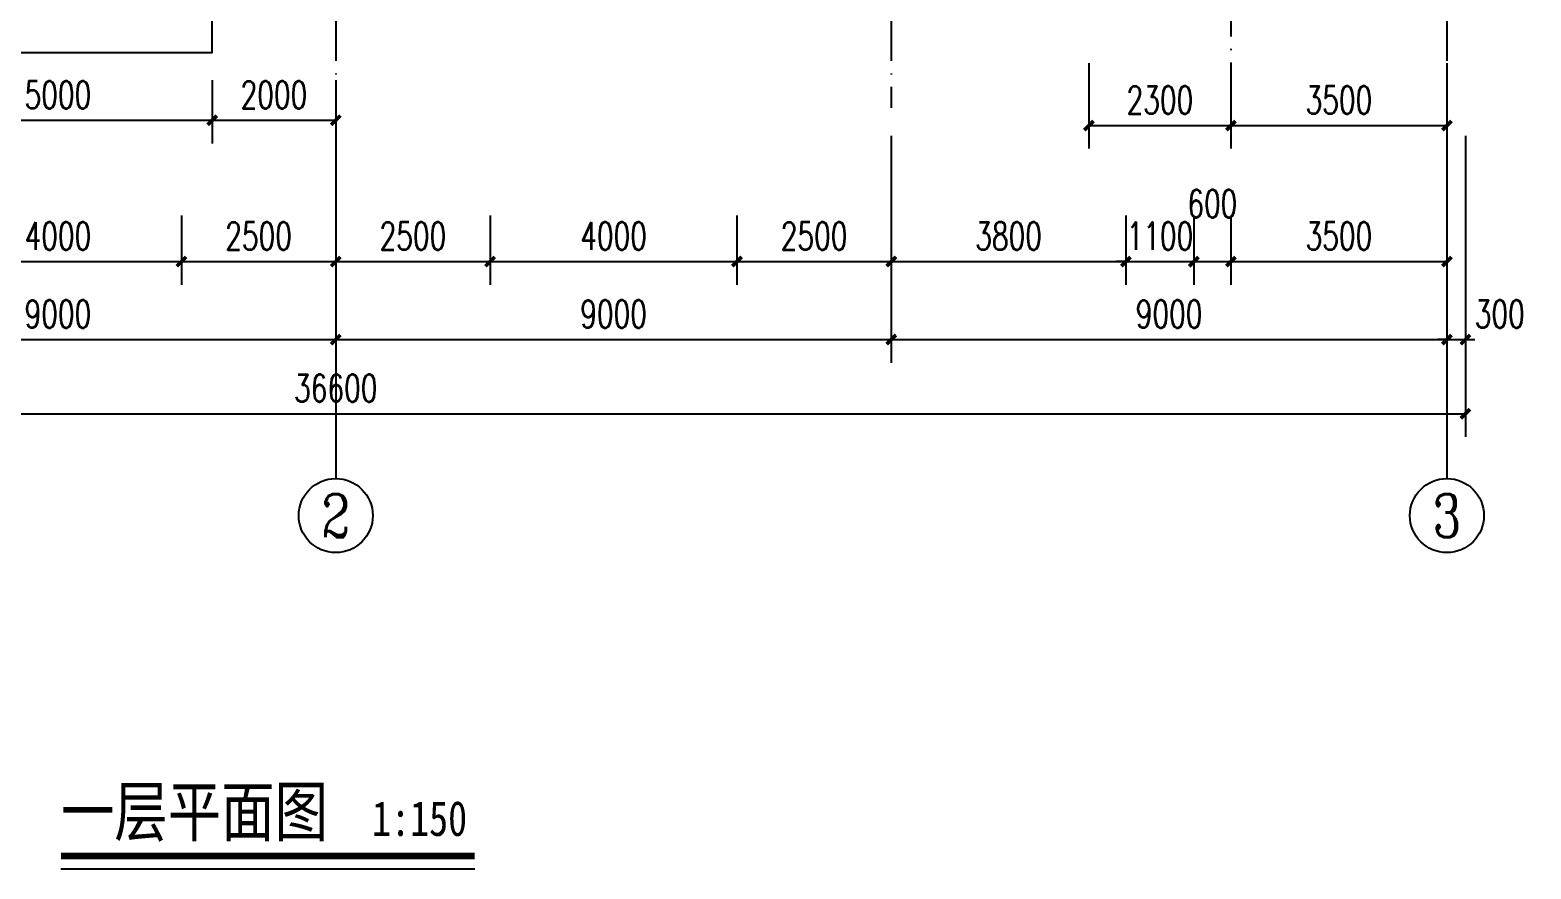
# Model space of a CAD drawing. Extents: x -275060 to -14507, y -783073 to -270523.
# Drawn here: x -140636 to -116322, y -421862 to -408279 of the extents above; entities that cross this region are included whole.
import ezdxf
from ezdxf.enums import TextEntityAlignment as Align

# ---------------------------------------------------------------- set-up
doc = ezdxf.new("R2010")
doc.units = 0
doc.header["$LTSCALE"] = 1000
doc.header["$MEASUREMENT"] = 0
doc.linetypes.add('DOTE', pattern=[2.42, 2, -0.2, 0.02, -0.2])
doc.layers.get('Defpoints').update_dxf_attribs({"color": 252})
for name, color, linetype in [('AXIS', 3, 'Continuous'), ('AXIS_TEXT', 7, 'Continuous'), ('DIM_SYMB', 3, 'Continuous'), ('DOTE', 1, 'Continuous'), ('PUB_DIM', 3, 'Continuous'), ('STAIR', 2, 'Continuous')]:
    doc.layers.add(name, color=color, linetype=linetype)
doc.styles.add('_TCH_AXIS', font='COMPLEX', dxfattribs={"bigfont": 'GBCBIG'})
doc.styles.add('_TCH_DIM_T3', font='SIMPLEX', dxfattribs={"width": 0.705882, "bigfont": 'GBCBIG'})
doc.styles.add('COMPLEX', font='COMPLEX')
doc.styles.add('仿宋体', font='', dxfattribs={"width": 0.8})
doc.styles.get('仿宋体').set_extended_font_data('SimSun')
doc.dimstyles.new('_TCH_ARCH&&150', dxfattribs={"dimtxt": 446.25, "dimasz": 150, "dimexe": 375, "dimexo": 450, "dimgap": 189.375, "dimtad": 1, "dimdec": 0, "dimzin": 0, "dimdsep": 46, "dimtxsty": '_TCH_DIM_T3', "dimblk": 'ARCHTICK', "dimcen": 0.09, "dimclrt": 7, "dimazin": 2, "dimtfac": 1, "dimtdec": 0, "dimtix": 1, "dimtmove": 2, "dimatfit": 3, "dimfxl": 0, "dimtolj": 1, "dimtzin": 0, "dimarcsym": 0})

# ---------------------------------------------------------------- blocks, each defined once
blk = doc.blocks.new('_ArchTick')
at = {"color": 0, "linetype": 'ByBlock', "const_width": 0.4}
blk.add_lwpolyline([(-0.5, -0.5), (0.5, 0.5)], dxfattribs=at)
blk = doc.blocks.new('*D134')
at = {"layer": 'Defpoints', "color": 0, "transparency": 16777216}
for p in [(-142684, -408641), (-137684, -408641), (-137684, -409740)]:
    blk.add_point(p, dxfattribs=at)
at = {"layer": 'PUB_DIM', "color": 0, "lineweight": -2, "transparency": 16777216}
for p, q in [((-142684, -409091), (-142684, -410115)), ((-137684, -409091), (-137684, -410115)), ((-142684, -409740), (-137684, -409740))]:
    blk.add_line(p, q, dxfattribs=at)
at = {"layer": 'PUB_DIM', "color": 0, "lineweight": -2, "transparency": 16777216, "xscale": 150, "yscale": 150, "zscale": 150, "rotation": 180}
blk.add_blockref('_ArchTick', (-142684, -409740), dxfattribs=at)
at = {"layer": 'PUB_DIM', "color": 0, "lineweight": -2, "transparency": 16777216, "xscale": 150, "yscale": 150, "zscale": 150}
blk.add_blockref('_ArchTick', (-137684, -409740), dxfattribs=at)
at = {"layer": 'PUB_DIM', "color": 7, "transparency": 16777216, "insert": (-140184, -409328), "char_height": 446.2, "attachment_point": 5, "style": '_TCH_DIM_T3'}
blk.add_mtext('\\A1;5000', dxfattribs=at)
blk = doc.blocks.new('*D135')
at = {"layer": 'Defpoints', "color": 0, "transparency": 16777216}
for p in [(-137684, -408641), (-135684, -408641), (-135684, -409740)]:
    blk.add_point(p, dxfattribs=at)
at = {"layer": 'PUB_DIM', "color": 0, "lineweight": -2, "transparency": 16777216}
for p, q in [((-137684, -409091), (-137684, -410115)), ((-135684, -409091), (-135684, -410115)), ((-137684, -409740), (-135684, -409740))]:
    blk.add_line(p, q, dxfattribs=at)
at = {"layer": 'PUB_DIM', "color": 0, "lineweight": -2, "transparency": 16777216, "xscale": 150, "yscale": 150, "zscale": 150, "rotation": 180}
blk.add_blockref('_ArchTick', (-137684, -409740), dxfattribs=at)
at = {"layer": 'PUB_DIM', "color": 0, "lineweight": -2, "transparency": 16777216, "xscale": 150, "yscale": 150, "zscale": 150}
blk.add_blockref('_ArchTick', (-135684, -409740), dxfattribs=at)
at = {"layer": 'PUB_DIM', "color": 7, "transparency": 16777216, "insert": (-136684, -409328), "char_height": 446.2, "attachment_point": 5, "style": '_TCH_DIM_T3'}
blk.add_mtext('\\A1;2000', dxfattribs=at)
blk = doc.blocks.new('*D187')
at = {"layer": 'Defpoints', "color": 0, "transparency": 16777216}
for p in [(-121184, -410832), (-117684, -410832), (-117684, -412028)]:
    blk.add_point(p, dxfattribs=at)
at = {"layer": 'PUB_DIM', "color": 0, "lineweight": -2, "transparency": 16777216}
for p, q in [((-121184, -411282), (-121184, -412403)), ((-117684, -411282), (-117684, -412403)), ((-121184, -412028), (-117684, -412028))]:
    blk.add_line(p, q, dxfattribs=at)
at = {"layer": 'PUB_DIM', "color": 0, "lineweight": -2, "transparency": 16777216, "xscale": 150, "yscale": 150, "zscale": 150, "rotation": 180}
blk.add_blockref('_ArchTick', (-121184, -412028), dxfattribs=at)
at = {"layer": 'PUB_DIM', "color": 0, "lineweight": -2, "transparency": 16777216, "xscale": 150, "yscale": 150, "zscale": 150}
blk.add_blockref('_ArchTick', (-117684, -412028), dxfattribs=at)
at = {"layer": 'PUB_DIM', "color": 7, "transparency": 16777216, "insert": (-119434, -411615), "char_height": 446.2, "attachment_point": 5, "style": '_TCH_DIM_T3'}
blk.add_mtext('\\A1;3500', dxfattribs=at)
blk = doc.blocks.new('*D188')
at = {"layer": 'Defpoints', "color": 0, "transparency": 16777216}
for p in [(-121784, -410832), (-121184, -410832), (-121184, -412028)]:
    blk.add_point(p, dxfattribs=at)
at = {"layer": 'PUB_DIM', "color": 0, "lineweight": -2, "transparency": 16777216}
for p, q in [((-121784, -411282), (-121784, -412403)), ((-121184, -411282), (-121184, -412403)), ((-121784, -412028), (-121184, -412028))]:
    blk.add_line(p, q, dxfattribs=at)
at = {"layer": 'PUB_DIM', "color": 0, "lineweight": -2, "transparency": 16777216, "xscale": 150, "yscale": 150, "zscale": 150, "rotation": 180}
blk.add_blockref('_ArchTick', (-121784, -412028), dxfattribs=at)
at = {"layer": 'PUB_DIM', "color": 0, "lineweight": -2, "transparency": 16777216, "xscale": 150, "yscale": 150, "zscale": 150}
blk.add_blockref('_ArchTick', (-121184, -412028), dxfattribs=at)
at = {"layer": 'PUB_DIM', "color": 7, "transparency": 16777216, "insert": (-121484, -411090), "char_height": 446.2, "attachment_point": 5, "style": '_TCH_DIM_T3'}
blk.add_mtext('\\A1;600', dxfattribs=at)
blk = doc.blocks.new('*D189')
at = {"layer": 'Defpoints', "color": 0, "transparency": 16777216}
for p in [(-122884, -410832), (-121784, -410832), (-121784, -412028)]:
    blk.add_point(p, dxfattribs=at)
at = {"layer": 'PUB_DIM', "color": 0, "lineweight": -2, "transparency": 16777216}
for p, q in [((-122884, -411282), (-122884, -412403)), ((-121784, -411282), (-121784, -412403)), ((-122884, -412028), (-123034, -412028)), ((-122884, -412028), (-121784, -412028)), ((-121784, -412028), (-121634, -412028))]:
    blk.add_line(p, q, dxfattribs=at)
at = {"layer": 'PUB_DIM', "color": 0, "lineweight": -2, "transparency": 16777216, "xscale": 150, "yscale": 150, "zscale": 150}
blk.add_blockref('_ArchTick', (-122884, -412028), dxfattribs=at)
at = {"layer": 'PUB_DIM', "color": 0, "lineweight": -2, "transparency": 16777216, "xscale": 150, "yscale": 150, "zscale": 150, "rotation": 180}
blk.add_blockref('_ArchTick', (-121784, -412028), dxfattribs=at)
at = {"layer": 'PUB_DIM', "color": 7, "transparency": 16777216, "insert": (-122334, -411615), "char_height": 446.2, "attachment_point": 5, "style": '_TCH_DIM_T3'}
blk.add_mtext('\\A1;1100', dxfattribs=at)
blk = doc.blocks.new('*D190')
at = {"layer": 'Defpoints', "color": 0, "transparency": 16777216}
for p in [(-126684, -410832), (-122884, -410832), (-122884, -412028)]:
    blk.add_point(p, dxfattribs=at)
at = {"layer": 'PUB_DIM', "color": 0, "lineweight": -2, "transparency": 16777216}
for p, q in [((-126684, -411282), (-126684, -412403)), ((-122884, -411282), (-122884, -412403)), ((-126684, -412028), (-122884, -412028))]:
    blk.add_line(p, q, dxfattribs=at)
at = {"layer": 'PUB_DIM', "color": 0, "lineweight": -2, "transparency": 16777216, "xscale": 150, "yscale": 150, "zscale": 150, "rotation": 180}
blk.add_blockref('_ArchTick', (-126684, -412028), dxfattribs=at)
at = {"layer": 'PUB_DIM', "color": 0, "lineweight": -2, "transparency": 16777216, "xscale": 150, "yscale": 150, "zscale": 150}
blk.add_blockref('_ArchTick', (-122884, -412028), dxfattribs=at)
at = {"layer": 'PUB_DIM', "color": 7, "transparency": 16777216, "insert": (-124784, -411615), "char_height": 446.2, "attachment_point": 5, "style": '_TCH_DIM_T3'}
blk.add_mtext('\\A1;3800', dxfattribs=at)
blk = doc.blocks.new('*D191')
at = {"layer": 'Defpoints', "color": 0, "transparency": 16777216}
for p in [(-129184, -410832), (-126684, -410832), (-126684, -412028)]:
    blk.add_point(p, dxfattribs=at)
at = {"layer": 'PUB_DIM', "color": 0, "lineweight": -2, "transparency": 16777216}
for p, q in [((-129184, -411282), (-129184, -412403)), ((-126684, -411282), (-126684, -412403)), ((-129184, -412028), (-126684, -412028))]:
    blk.add_line(p, q, dxfattribs=at)
at = {"layer": 'PUB_DIM', "color": 0, "lineweight": -2, "transparency": 16777216, "xscale": 150, "yscale": 150, "zscale": 150, "rotation": 180}
blk.add_blockref('_ArchTick', (-129184, -412028), dxfattribs=at)
at = {"layer": 'PUB_DIM', "color": 0, "lineweight": -2, "transparency": 16777216, "xscale": 150, "yscale": 150, "zscale": 150}
blk.add_blockref('_ArchTick', (-126684, -412028), dxfattribs=at)
at = {"layer": 'PUB_DIM', "color": 7, "transparency": 16777216, "insert": (-127934, -411615), "char_height": 446.2, "attachment_point": 5, "style": '_TCH_DIM_T3'}
blk.add_mtext('\\A1;2500', dxfattribs=at)
blk = doc.blocks.new('*D192')
at = {"layer": 'Defpoints', "color": 0, "transparency": 16777216}
for p in [(-133184, -410832), (-129184, -410832), (-129184, -412028)]:
    blk.add_point(p, dxfattribs=at)
at = {"layer": 'PUB_DIM', "color": 0, "lineweight": -2, "transparency": 16777216}
for p, q in [((-133184, -411282), (-133184, -412403)), ((-129184, -411282), (-129184, -412403)), ((-133184, -412028), (-129184, -412028))]:
    blk.add_line(p, q, dxfattribs=at)
at = {"layer": 'PUB_DIM', "color": 0, "lineweight": -2, "transparency": 16777216, "xscale": 150, "yscale": 150, "zscale": 150, "rotation": 180}
blk.add_blockref('_ArchTick', (-133184, -412028), dxfattribs=at)
at = {"layer": 'PUB_DIM', "color": 0, "lineweight": -2, "transparency": 16777216, "xscale": 150, "yscale": 150, "zscale": 150}
blk.add_blockref('_ArchTick', (-129184, -412028), dxfattribs=at)
at = {"layer": 'PUB_DIM', "color": 7, "transparency": 16777216, "insert": (-131184, -411615), "char_height": 446.2, "attachment_point": 5, "style": '_TCH_DIM_T3'}
blk.add_mtext('\\A1;4000', dxfattribs=at)
blk = doc.blocks.new('*D193')
at = {"layer": 'Defpoints', "color": 0, "transparency": 16777216}
for p in [(-135684, -410832), (-133184, -410832), (-133184, -412028)]:
    blk.add_point(p, dxfattribs=at)
at = {"layer": 'PUB_DIM', "color": 0, "lineweight": -2, "transparency": 16777216}
for p, q in [((-135684, -411282), (-135684, -412403)), ((-133184, -411282), (-133184, -412403)), ((-135684, -412028), (-133184, -412028))]:
    blk.add_line(p, q, dxfattribs=at)
at = {"layer": 'PUB_DIM', "color": 0, "lineweight": -2, "transparency": 16777216, "xscale": 150, "yscale": 150, "zscale": 150, "rotation": 180}
blk.add_blockref('_ArchTick', (-135684, -412028), dxfattribs=at)
at = {"layer": 'PUB_DIM', "color": 0, "lineweight": -2, "transparency": 16777216, "xscale": 150, "yscale": 150, "zscale": 150}
blk.add_blockref('_ArchTick', (-133184, -412028), dxfattribs=at)
at = {"layer": 'PUB_DIM', "color": 7, "transparency": 16777216, "insert": (-134434, -411615), "char_height": 446.2, "attachment_point": 5, "style": '_TCH_DIM_T3'}
blk.add_mtext('\\A1;2500', dxfattribs=at)
blk = doc.blocks.new('*D194')
at = {"layer": 'Defpoints', "color": 0, "transparency": 16777216}
for p in [(-138184, -410832), (-135684, -410832), (-135684, -412028)]:
    blk.add_point(p, dxfattribs=at)
at = {"layer": 'PUB_DIM', "color": 0, "lineweight": -2, "transparency": 16777216}
for p, q in [((-138184, -411282), (-138184, -412403)), ((-135684, -411282), (-135684, -412403)), ((-138184, -412028), (-135684, -412028))]:
    blk.add_line(p, q, dxfattribs=at)
at = {"layer": 'PUB_DIM', "color": 0, "lineweight": -2, "transparency": 16777216, "xscale": 150, "yscale": 150, "zscale": 150, "rotation": 180}
blk.add_blockref('_ArchTick', (-138184, -412028), dxfattribs=at)
at = {"layer": 'PUB_DIM', "color": 0, "lineweight": -2, "transparency": 16777216, "xscale": 150, "yscale": 150, "zscale": 150}
blk.add_blockref('_ArchTick', (-135684, -412028), dxfattribs=at)
at = {"layer": 'PUB_DIM', "color": 7, "transparency": 16777216, "insert": (-136934, -411615), "char_height": 446.2, "attachment_point": 5, "style": '_TCH_DIM_T3'}
blk.add_mtext('\\A1;2500', dxfattribs=at)
blk = doc.blocks.new('*D195')
at = {"layer": 'Defpoints', "color": 0, "transparency": 16777216}
for p in [(-142184, -410832), (-138184, -410832), (-138184, -412028)]:
    blk.add_point(p, dxfattribs=at)
at = {"layer": 'PUB_DIM', "color": 0, "lineweight": -2, "transparency": 16777216}
for p, q in [((-142184, -411282), (-142184, -412403)), ((-138184, -411282), (-138184, -412403)), ((-142184, -412028), (-138184, -412028))]:
    blk.add_line(p, q, dxfattribs=at)
at = {"layer": 'PUB_DIM', "color": 0, "lineweight": -2, "transparency": 16777216, "xscale": 150, "yscale": 150, "zscale": 150, "rotation": 180}
blk.add_blockref('_ArchTick', (-142184, -412028), dxfattribs=at)
at = {"layer": 'PUB_DIM', "color": 0, "lineweight": -2, "transparency": 16777216, "xscale": 150, "yscale": 150, "zscale": 150}
blk.add_blockref('_ArchTick', (-138184, -412028), dxfattribs=at)
at = {"layer": 'PUB_DIM', "color": 7, "transparency": 16777216, "insert": (-140184, -411615), "char_height": 446.2, "attachment_point": 5, "style": '_TCH_DIM_T3'}
blk.add_mtext('\\A1;4000', dxfattribs=at)
blk = doc.blocks.new('*D352')
at = {"layer": 'Defpoints', "color": 0, "transparency": 16777216}
for p in [(-123484, -408368), (-121184, -408368), (-121184, -409826)]:
    blk.add_point(p, dxfattribs=at)
at = {"layer": 'PUB_DIM', "color": 0, "lineweight": -2, "transparency": 16777216}
for p, q in [((-123484, -408818), (-123484, -410200)), ((-121184, -408818), (-121184, -410200)), ((-123484, -409826), (-121184, -409826))]:
    blk.add_line(p, q, dxfattribs=at)
at = {"layer": 'PUB_DIM', "color": 0, "lineweight": -2, "transparency": 16777216, "xscale": 150, "yscale": 150, "zscale": 150, "rotation": 180}
blk.add_blockref('_ArchTick', (-123484, -409826), dxfattribs=at)
at = {"layer": 'PUB_DIM', "color": 0, "lineweight": -2, "transparency": 16777216, "xscale": 150, "yscale": 150, "zscale": 150}
blk.add_blockref('_ArchTick', (-121184, -409826), dxfattribs=at)
at = {"layer": 'PUB_DIM', "color": 7, "transparency": 16777216, "insert": (-122334, -409413), "char_height": 446.2, "attachment_point": 5, "style": '_TCH_DIM_T3'}
blk.add_mtext('\\A1;2300', dxfattribs=at)
blk = doc.blocks.new('*D353')
at = {"layer": 'Defpoints', "color": 0, "transparency": 16777216}
for p in [(-121184, -408368), (-117684, -408368), (-117684, -409826)]:
    blk.add_point(p, dxfattribs=at)
at = {"layer": 'PUB_DIM', "color": 0, "lineweight": -2, "transparency": 16777216}
for p, q in [((-121184, -408818), (-121184, -410200)), ((-117684, -408818), (-117684, -410200)), ((-121184, -409826), (-117684, -409826))]:
    blk.add_line(p, q, dxfattribs=at)
at = {"layer": 'PUB_DIM', "color": 0, "lineweight": -2, "transparency": 16777216, "xscale": 150, "yscale": 150, "zscale": 150, "rotation": 180}
blk.add_blockref('_ArchTick', (-121184, -409826), dxfattribs=at)
at = {"layer": 'PUB_DIM', "color": 0, "lineweight": -2, "transparency": 16777216, "xscale": 150, "yscale": 150, "zscale": 150}
blk.add_blockref('_ArchTick', (-117684, -409826), dxfattribs=at)
at = {"layer": 'PUB_DIM', "color": 7, "transparency": 16777216, "insert": (-119434, -409413), "char_height": 446.2, "attachment_point": 5, "style": '_TCH_DIM_T3'}
blk.add_mtext('\\A1;3500', dxfattribs=at)
blk = doc.blocks.new('*D358')
at = {"layer": 'AXIS', "color": 0, "lineweight": -2, "transparency": 16777216}
for p, q in [((-144684, -409991), (-144684, -413666)), ((-135684, -409991), (-135684, -413666)), ((-144684, -413291), (-135684, -413291))]:
    blk.add_line(p, q, dxfattribs=at)
at = {"layer": 'Defpoints', "color": 0, "transparency": 16777216}
for p in [(-144684, -409541), (-135684, -409541), (-135684, -413291)]:
    blk.add_point(p, dxfattribs=at)
at = {"layer": 'AXIS', "color": 0, "lineweight": -2, "transparency": 16777216, "xscale": 150, "yscale": 150, "zscale": 150, "rotation": 180}
blk.add_blockref('_ArchTick', (-144684, -413291), dxfattribs=at)
at = {"layer": 'AXIS', "color": 0, "lineweight": -2, "transparency": 16777216, "xscale": 150, "yscale": 150, "zscale": 150}
blk.add_blockref('_ArchTick', (-135684, -413291), dxfattribs=at)
at = {"layer": 'AXIS', "color": 7, "transparency": 16777216, "insert": (-140184, -412878), "char_height": 446.2, "attachment_point": 5, "style": '_TCH_DIM_T3'}
blk.add_mtext('\\A1;9000', dxfattribs=at)
blk = doc.blocks.new('*D359')
at = {"layer": 'AXIS', "color": 0, "lineweight": -2, "transparency": 16777216}
for p, q in [((-135684, -409991), (-135684, -413666)), ((-126684, -409991), (-126684, -413666)), ((-135684, -413291), (-126684, -413291))]:
    blk.add_line(p, q, dxfattribs=at)
at = {"layer": 'Defpoints', "color": 0, "transparency": 16777216}
for p in [(-135684, -409541), (-126684, -409541), (-126684, -413291)]:
    blk.add_point(p, dxfattribs=at)
at = {"layer": 'AXIS', "color": 0, "lineweight": -2, "transparency": 16777216, "xscale": 150, "yscale": 150, "zscale": 150, "rotation": 180}
blk.add_blockref('_ArchTick', (-135684, -413291), dxfattribs=at)
at = {"layer": 'AXIS', "color": 0, "lineweight": -2, "transparency": 16777216, "xscale": 150, "yscale": 150, "zscale": 150}
blk.add_blockref('_ArchTick', (-126684, -413291), dxfattribs=at)
at = {"layer": 'AXIS', "color": 7, "transparency": 16777216, "insert": (-131184, -412878), "char_height": 446.2, "attachment_point": 5, "style": '_TCH_DIM_T3'}
blk.add_mtext('\\A1;9000', dxfattribs=at)
blk = doc.blocks.new('*D360')
at = {"layer": 'AXIS', "color": 0, "lineweight": -2, "transparency": 16777216}
for p, q in [((-126684, -409991), (-126684, -413666)), ((-117684, -409991), (-117684, -413666)), ((-126684, -413291), (-117684, -413291))]:
    blk.add_line(p, q, dxfattribs=at)
at = {"layer": 'Defpoints', "color": 0, "transparency": 16777216}
for p in [(-126684, -409541), (-117684, -409541), (-117684, -413291)]:
    blk.add_point(p, dxfattribs=at)
at = {"layer": 'AXIS', "color": 0, "lineweight": -2, "transparency": 16777216, "xscale": 150, "yscale": 150, "zscale": 150, "rotation": 180}
blk.add_blockref('_ArchTick', (-126684, -413291), dxfattribs=at)
at = {"layer": 'AXIS', "color": 0, "lineweight": -2, "transparency": 16777216, "xscale": 150, "yscale": 150, "zscale": 150}
blk.add_blockref('_ArchTick', (-117684, -413291), dxfattribs=at)
at = {"layer": 'AXIS', "color": 7, "transparency": 16777216, "insert": (-122184, -412878), "char_height": 446.2, "attachment_point": 5, "style": '_TCH_DIM_T3'}
blk.add_mtext('\\A1;9000', dxfattribs=at)
blk = doc.blocks.new('*D361')
at = {"layer": 'AXIS', "color": 0, "lineweight": -2, "transparency": 16777216}
for p, q in [((-117684, -409991), (-117684, -413666)), ((-117384, -409991), (-117384, -413666)), ((-117684, -413291), (-117834, -413291)), ((-117684, -413291), (-117384, -413291)), ((-117384, -413291), (-117234, -413291))]:
    blk.add_line(p, q, dxfattribs=at)
at = {"layer": 'Defpoints', "color": 0, "transparency": 16777216}
for p in [(-117684, -409541), (-117384, -409541), (-117384, -413291)]:
    blk.add_point(p, dxfattribs=at)
at = {"layer": 'AXIS', "color": 0, "lineweight": -2, "transparency": 16777216, "xscale": 150, "yscale": 150, "zscale": 150}
blk.add_blockref('_ArchTick', (-117684, -413291), dxfattribs=at)
at = {"layer": 'AXIS', "color": 0, "lineweight": -2, "transparency": 16777216, "xscale": 150, "yscale": 150, "zscale": 150, "rotation": 180}
blk.add_blockref('_ArchTick', (-117384, -413291), dxfattribs=at)
at = {"layer": 'AXIS', "color": 7, "transparency": 16777216, "insert": (-116829, -412878), "char_height": 446.2, "attachment_point": 5, "style": '_TCH_DIM_T3'}
blk.add_mtext('\\A1;300', dxfattribs=at)
blk = doc.blocks.new('*D362')
at = {"layer": 'AXIS', "color": 0, "lineweight": -2, "transparency": 16777216}
for p, q in [((-153984, -409991), (-153984, -414866)), ((-117384, -409991), (-117384, -414866)), ((-153984, -414491), (-117384, -414491))]:
    blk.add_line(p, q, dxfattribs=at)
at = {"layer": 'Defpoints', "color": 0, "transparency": 16777216}
for p in [(-153984, -409541), (-117384, -409541), (-117384, -414491)]:
    blk.add_point(p, dxfattribs=at)
at = {"layer": 'AXIS', "color": 0, "lineweight": -2, "transparency": 16777216, "xscale": 150, "yscale": 150, "zscale": 150, "rotation": 180}
blk.add_blockref('_ArchTick', (-153984, -414491), dxfattribs=at)
at = {"layer": 'AXIS', "color": 0, "lineweight": -2, "transparency": 16777216, "xscale": 150, "yscale": 150, "zscale": 150}
blk.add_blockref('_ArchTick', (-117384, -414491), dxfattribs=at)
at = {"layer": 'AXIS', "color": 7, "transparency": 16777216, "insert": (-135684, -414078), "char_height": 446.2, "attachment_point": 5, "style": '_TCH_DIM_T3'}
blk.add_mtext('\\A1;36600', dxfattribs=at)
blk = doc.blocks.new('_AXISO')
blk.add_circle((0, 0), 0.5)
at = {"layer": 'AXIS_TEXT', "style": 'COMPLEX', "width": 1.041667}
blk.add_attdef('A', text='', height=0.56, dxfattribs=at).set_placement((-0.25, -0.28), (0.25, -0.28), align=Align.FIT)

msp = doc.modelspace()

# ---------------------------------------------------------------- linework, layer by layer
at = {"layer": 'AXIS'}
for p, q in [((-135684.1, -409540.6), (-135684.1, -415540.6)), ((-117684.1, -409540.6), (-117684.1, -415540.6))]:
    msp.add_line(p, q, dxfattribs=at)
at = {"layer": 'DIM_SYMB', "const_width": 105}
msp.add_lwpolyline([(-140135.8, -421651.7), (-133432.8, -421651.7)], dxfattribs=at)
at = {"layer": 'DIM_SYMB'}
msp.add_lwpolyline([(-140135.8, -421861.7), (-133432.8, -421861.7)], dxfattribs=at)
at = {"layer": 'DOTE', "color": 1, "linetype": 'DOTE'}
for p, q in [((-135684.1, -293040.6), (-135684.1, -409540.6)), ((-126684.1, -293040.6), (-126684.1, -409540.6)), ((-117684.1, -293040.6), (-117684.1, -409540.6)), ((-121184.1, -399124), (-121184.1, -409540.6))]:
    msp.add_line(p, q, dxfattribs=at)
at = {"layer": 'STAIR'}
msp.add_lwpolyline([(-142684.1, -406840.6), (-142684.1, -408640.6), (-137684.1, -408640.6), (-137684.1, -406840.6)], dxfattribs=at)

# ---------------------------------------------------------------- block references
at = {"layer": 'AXIS'}
ref = msp.add_blockref('_AXISO', (-135684.1, -416140.6), dxfattribs=dict(at, xscale=1200, yscale=1200, zscale=1200))
ref.add_attrib('A', '2', dxfattribs={"layer": 'AXIS_TEXT', "height": 698.9, "style": '_TCH_AXIS'}).set_placement((-135917.1, -416490.1), (-135451.1, -416490.1), align=Align.FIT)
ref = msp.add_blockref('_AXISO', (-117684.1, -416140.6), dxfattribs=dict(at, xscale=1200, yscale=1200, zscale=1200))
ref.add_attrib('A', '3', dxfattribs={"layer": 'AXIS_TEXT', "height": 698.9, "style": '_TCH_AXIS'}).set_placement((-117917.1, -416490.1), (-117451.1, -416490.1), align=Align.FIT)

# ---------------------------------------------------------------- texts
at = {"layer": 'DIM_SYMB', "color": 7, "style": '仿宋体', "width": 0.8}
for s, height, p in [('一层平面图', 793.04, (-140135.8, -421326.5)), ('1:150', 566.46, (-135096.7, -421326.5))]:
    msp.add_text(s, height=height, dxfattribs=at).set_placement(p)

# ---------------------------------------------------------------- dimensions: what is measured, and where the dimension line sits
at = {"layer": 'AXIS'}
for p1, p2, distance, picture, middle in [((-153984.1, -409540.6), (-117384.1, -409540.6), -4950, '*D362', (-135684.1, -414078.1)), ((-144684.1, -409540.6), (-135684.1, -409540.6), -3750, '*D358', (-140184.1, -412878.1)), ((-135684.1, -409540.6), (-126684.1, -409540.6), -3750, '*D359', (-131184.1, -412878.1)), ((-126684.1, -409540.6), (-117684.1, -409540.6), -3750, '*D360', (-122184.1, -412878.1))]:
    dim = msp.add_aligned_dim(p1=p1, p2=p2, distance=distance, dimstyle='_TCH_ARCH&&150', dxfattribs=at)
    dim.commit()
    dim.dimension.update_dxf_attribs({"geometry": picture, "text_midpoint": middle})
dim = msp.add_linear_dim(base=(-117384.1, -413290.6), p1=(-117684.1, -409540.6), p2=(-117384.1, -409540.6), angle=0, dimstyle='_TCH_ARCH&&150', dxfattribs=at)
dim.commit()
dim.dimension.update_dxf_attribs({"geometry": '*D361', "text_midpoint": (-116829.1, -412878.1), "dimtype": 129})
at = {"layer": 'PUB_DIM'}
for p1, p2, distance, picture, middle in [((-123484.1, -408368.1), (-121184.1, -408368.1), -1457.4, '*D352', (-122334.1, -409413)), ((-121184.1, -408368.1), (-117684.1, -408368.1), -1457.4, '*D353', (-119434.1, -409413)), ((-142684.1, -408640.6), (-137684.1, -408640.6), -1099.4, '*D134', (-140184.1, -409327.5)), ((-137684.1, -408640.6), (-135684.1, -408640.6), -1099.4, '*D135', (-136684.1, -409327.5)), ((-142184.1, -410832), (-138184.1, -410832), -1195.9, '*D195', (-140184.1, -411615.4)), ((-138184.1, -410832), (-135684.1, -410832), -1195.9, '*D194', (-136934.1, -411615.4)), ((-135684.1, -410832), (-133184.1, -410832), -1195.9, '*D193', (-134434.1, -411615.4)), ((-133184.1, -410832), (-129184.1, -410832), -1195.9, '*D192', (-131184.1, -411615.4)), ((-129184.1, -410832), (-126684.1, -410832), -1195.9, '*D191', (-127934.1, -411615.4)), ((-126684.1, -410832), (-122884.1, -410832), -1195.9, '*D190', (-124784.1, -411615.4)), ((-122884.1, -410832), (-121784.1, -410832), -1195.9, '*D189', (-122334.1, -411615.4)), ((-121184.1, -410832), (-117684.1, -410832), -1195.9, '*D187', (-119434.1, -411615.4))]:
    dim = msp.add_aligned_dim(p1=p1, p2=p2, distance=distance, dimstyle='_TCH_ARCH&&150', dxfattribs=at)
    dim.commit()
    dim.dimension.update_dxf_attribs({"geometry": picture, "text_midpoint": middle})
dim = msp.add_linear_dim(base=(-121184.1, -412027.9), p1=(-121784.1, -410832), p2=(-121184.1, -410832), angle=0, dimstyle='_TCH_ARCH&&150', dxfattribs=at)
dim.commit()
dim.dimension.update_dxf_attribs({"geometry": '*D188', "text_midpoint": (-121484.1, -411090.4), "dimtype": 129})

doc.saveas('drawing.dxf')
